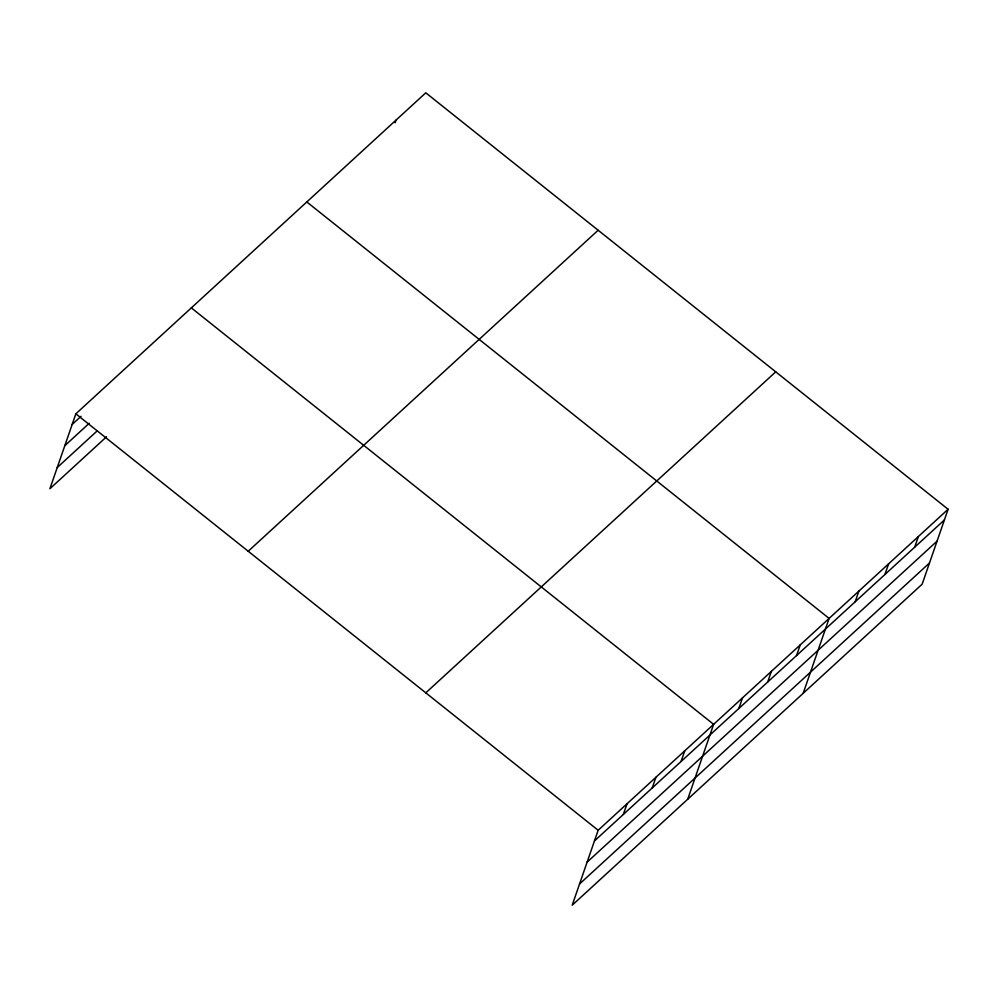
<?xml version="1.0" encoding="UTF-8"?>
<svg xmlns="http://www.w3.org/2000/svg" width="998" height="998" viewBox="0 0 998 998"><rect width="100%" height="100%" fill="white"/><g stroke="black" fill="none" stroke-linecap="round" stroke-linejoin="round"><path stroke-width="1.5" d="M948.1 509.267L598.151 830.261L572.216 905.186L922.152 584.179L948.1 509.267L425.784 92.814L75.848 413.821L49.9 488.733L106.537 436.787M395.121 122.766L396.044 120.097M623.326 814.455L627.031 803.777M652.205 787.971L655.898 777.305M681.073 761.486L684.765 750.82M687.697 799.248L713.632 724.336L191.329 307.883M738.807 708.53L742.512 697.851M767.687 682.046L771.379 671.367M796.554 655.561L800.246 644.883M803.178 693.323L829.113 618.411L306.81 201.958M855.174 601.794L858.866 591.115M884.914 574.511L888.607 563.833M914.655 547.228L918.36 536.55M72.143 424.487L81.025 416.341M64.808 445.694L89.234 423.277M57.248 467.538L97.218 430.862M248.203 551.245L598.151 230.239M425.797 692.837L775.733 371.842M594.459 840.94L944.407 519.933M587.123 862.135L937.06 541.141M579.551 883.979L929.5 562.984M75.848 413.821L598.151 830.261"/></g></svg>
